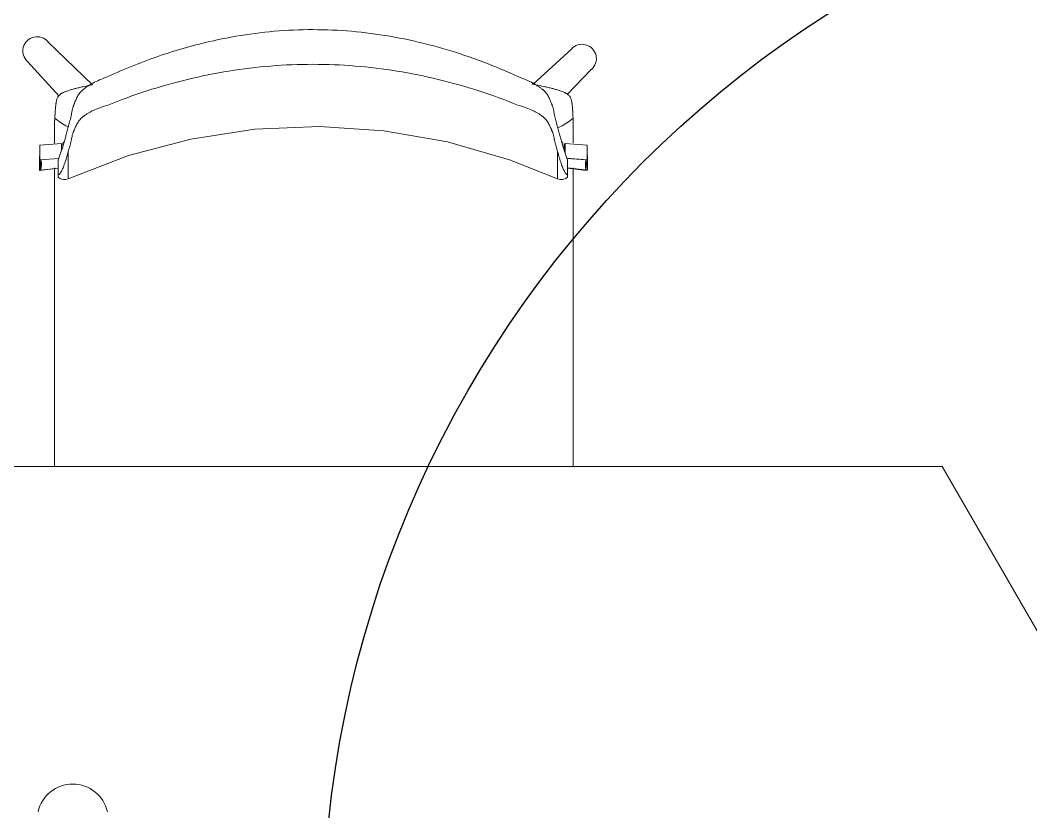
# Model space of a CAD drawing. Header units: millimetres. Extents: x 155920 to 295199, y -4084 to 97293.
# Drawn here: x 183650 to 184574, y 18592 to 19317 of the extents above; entities that cross this region are included whole.
import ezdxf

# ---------------------------------------------------------------- set-up
doc = ezdxf.new("R2010")
doc.units = ezdxf.units.MM
doc.header["$MEASUREMENT"] = 0
doc.layers.add('A-GENM', color=8, linetype='CONTINUOUS', lineweight=9)
doc.layers.add('I-FURN', color=8, linetype='CONTINUOUS', lineweight=9)
doc.layers.add('Social Distancing', color=7, linetype='CONTINUOUS')

msp = doc.modelspace()

# ---------------------------------------------------------------- linework, layer by layer
at = {"layer": 'A-GENM'}
msp.add_arc((183697.63, 18585.13), 32.54, 12.68038, 167.31962, dxfattribs=at)
at = {"layer": 'I-FURN'}
for p, q in [((183715.65, 19257.79), (183674.99, 19297.23)), ((184153.97, 19290.53), (184118.86, 19258.3)), ((183656.27, 19279.01), (183685.26, 19247.47)), ((184150.06, 19249.03), (184172.18, 19271.81)), ((183805.8, 19208.12), (183864.24, 19217.05)), ((183864.24, 19217.05), (183923.32, 19219.61)), ((183923.32, 19219.61), (183982.33, 19215.78)), ((183748.68, 19192.93), (183805.8, 19208.12)), ((183982.33, 19215.78), (184040.57, 19205.58)), ((183667.57, 19202.52), (183687.48, 19203.89)), ((183667.57, 19189.19), (183667.57, 19202.52)), ((183687.48, 19203.89), (183687.48, 19197.98)), ((183688.43, 19203.91), (183688.43, 19200.9)), ((184040.57, 19205.58), (184097.37, 19189.16)), ((184147.36, 19197.98), (184147.36, 19203.89)), ((184148.31, 19203.91), (184168.22, 19202.55)), ((184148.31, 19195.08), (184148.31, 19203.91)), ((184168.22, 19202.55), (184168.22, 19189.22)), ((183667.25, 19192.81), (183667.25, 19179.47)), ((183684.93, 19190.38), (183667.57, 19189.19)), ((183684.42, 19175.3), (183684.42, 19188.93)), ((183693.54, 19171.66), (183748.68, 19192.93)), ((184097.37, 19189.16), (184141.3, 19171.66)), ((184168.22, 19189.22), (184149.87, 19190.47)), ((184167.27, 19189.19), (184149.91, 19190.38)), ((184150.42, 19175.3), (184150.42, 19188.93)), ((184168.54, 19179.5), (184168.54, 19192.83)), ((183667.25, 19179.47), (183684.42, 19181.54)), ((183668.2, 19179.5), (183684.42, 19181.45)), ((184150.42, 19181.68), (184168.54, 19179.5)), ((184150.42, 19181.54), (184167.59, 19179.47)), ((183684.42, 19173.23), (183685.97, 19172.14)), ((183685.97, 19172.14), (183687.7, 19171.41)), ((183687.7, 19171.41), (183689.18, 19171.1)), ((183689.18, 19171.1), (183691.46, 19171.11)), ((183691.46, 19171.11), (183693.54, 19171.66)), ((184143.38, 19171.11), (184141.3, 19171.66)), ((184145.66, 19171.1), (184143.38, 19171.11)), ((184147.14, 19171.41), (184145.66, 19171.1)), ((184148.87, 19172.14), (184147.14, 19171.41)), ((184150.42, 19173.23), (184148.87, 19172.14)), ((184493.15, 18908.24), (183343.17, 18908.21)), ((185068.2, 17912.32), (184493.15, 18908.24))]:
    msp.add_line(p, q, dxfattribs=at)
for centre, start, end in [((183665.03, 19288.74), 40.41756, 228.03379), ((184163.7, 19281.78), 310.39413, 138.01036)]:
    msp.add_arc(centre, 13.09, start, end, dxfattribs=at)
for centre, start_param, end_param in [((183650.75, 19198.2), 5.960696, 6.044337), ((183650.75, 19184.86), 5.960696, 6.540192), ((183651.7, 19184.89), 5.960696, 6.540192), ((184184.09, 19184.86), 2.884586, 3.464082), ((184185.04, 19184.89), 2.884586, 3.464082), ((184185.04, 19198.23), 3.380441, 3.464082)]:
    msp.add_ellipse(centre, major_axis=(17.39, 0), ratio=0.978487, start_param=start_param, end_param=end_param, dxfattribs=at)
for points, knots in [([(183729.28, 19265.04), (183745.35, 19272.51), (183778.2, 19285.67), (183835.12, 19301.46), (183899.65, 19309.96), (183970.61, 19306.8), (184028.41, 19294.31), (184073.13, 19279.17), (184094.85, 19270.02), (184105.56, 19265.04)], [-1, -1, -1, -1, -0.863636, -0.727273, -0.545455, -0.363636, -0.181818, -0.090909, 0, 0, 0, 0]), ([(184105.56, 19238.96), (184093.62, 19243.83), (184069.46, 19252.64), (184019.88, 19266.69), (183956.17, 19277.04), (183878.68, 19277.05), (183814.97, 19266.69), (183765.39, 19252.64), (183741.22, 19243.83), (183729.28, 19238.96)], [-1, -1, -1, -1, -0.9, -0.8, -0.6, -0.4, -0.2, -0.1, 0, 0, 0, 0]), ([(183686.86, 19196.07), (183687.54, 19197.96), (183688.59, 19201.19), (183690.04, 19206.22), (183691.16, 19210.3), (183692.31, 19214.54), (183693.49, 19219.03), (183694.57, 19223.07), (183695.45, 19226.42), (183696.02, 19228.57), (183696.41, 19230.28), (183696.72, 19231.97), (183697, 19233.66), (183697.35, 19235.41), (183697.69, 19236.76), (183698.06, 19237.93), (183698.37, 19238.77), (183698.57, 19239.27), (183698.73, 19239.64), (183698.89, 19240.02), (183699.1, 19240.53), (183699.47, 19241.44), (183699.98, 19242.77), (183700.65, 19244.43), (183701.41, 19246.12), (183702.33, 19247.83), (183703.46, 19249.55), (183704.62, 19250.98), (183705.57, 19251.96), (183706.16, 19252.52), (183706.62, 19252.93), (183707.1, 19253.34), (183707.76, 19253.89), (183708.97, 19254.84), (183710.84, 19256.19), (183713.31, 19257.77), (183716.92, 19259.83), (183722.03, 19262.3), (183726.76, 19264.15), (183729.28, 19265.04)], [0, 0, 0, 0, 0.142857, 0.214286, 0.285714, 0.357143, 0.428571, 0.5, 0.535714, 0.571429, 0.589286, 0.607143, 0.642857, 0.660714, 0.678571, 0.696429, 0.705357, 0.709821, 0.714286, 0.71875, 0.723214, 0.732143, 0.75, 0.767857, 0.785714, 0.803571, 0.821429, 0.839286, 0.848214, 0.852679, 0.857143, 0.861607, 0.866071, 0.875, 0.892857, 0.910714, 0.928571, 0.964286, 1, 1, 1, 1]), ([(184105.56, 19265.04), (184108.08, 19264.15), (184112.81, 19262.3), (184117.91, 19259.83), (184121.53, 19257.77), (184124, 19256.19), (184125.87, 19254.84), (184127.08, 19253.89), (184127.74, 19253.34), (184128.22, 19252.93), (184128.68, 19252.52), (184129.27, 19251.96), (184130.22, 19250.98), (184131.38, 19249.55), (184132.51, 19247.83), (184133.43, 19246.12), (184134.19, 19244.43), (184134.86, 19242.77), (184135.37, 19241.44), (184135.74, 19240.53), (184135.95, 19240.02), (184136.11, 19239.64), (184136.27, 19239.27), (184136.47, 19238.77), (184136.78, 19237.93), (184137.15, 19236.76), (184137.49, 19235.41), (184137.84, 19233.66), (184138.12, 19231.97), (184138.43, 19230.28), (184138.72, 19229), (184139.06, 19227.71), (184139.49, 19226), (184140.27, 19223.07), (184141.35, 19219.03), (184142.53, 19214.54), (184143.68, 19210.3), (184144.8, 19206.22), (184145.89, 19202.45), (184146.95, 19199.04), (184147.64, 19197.02), (184147.98, 19196.07)], [0, 0, 0, 0, 0.035714, 0.071429, 0.089286, 0.107143, 0.125, 0.133929, 0.138393, 0.142857, 0.147321, 0.151786, 0.160714, 0.178571, 0.196429, 0.214286, 0.232143, 0.25, 0.267857, 0.276786, 0.28125, 0.285714, 0.290179, 0.294643, 0.303571, 0.321429, 0.339286, 0.357143, 0.392857, 0.410714, 0.428571, 0.446429, 0.464286, 0.5, 0.571429, 0.642857, 0.714286, 0.785714, 0.857143, 0.928571, 1, 1, 1, 1]), ([(183681.25, 19227.27), (183681.3, 19228.34), (183681.4, 19230), (183681.52, 19231.95), (183681.59, 19233.05), (183681.64, 19233.87), (183681.7, 19234.67), (183681.77, 19235.68), (183681.87, 19236.9), (183681.98, 19238.13), (183682.07, 19239.02), (183682.13, 19239.54), (183682.18, 19239.93), (183682.23, 19240.32), (183682.3, 19240.83), (183682.43, 19241.71), (183682.64, 19242.91), (183682.98, 19244.26), (183683.4, 19245.49), (183684.03, 19246.71), (183684.94, 19247.89), (183685.9, 19248.8), (183686.78, 19249.45), (183687.45, 19249.89), (183688.15, 19250.28), (183689.13, 19250.78), (183690.44, 19251.37), (183692.13, 19252.01), (183693.91, 19252.61), (183695.64, 19253.14), (183697.23, 19253.6), (183698.78, 19254.02), (183700.46, 19254.46), (183702.29, 19254.92), (183704.76, 19255.52), (183709.19, 19256.54), (183712.94, 19257.36), (183715.28, 19257.85)], [0, 0, 0, 0, 0.0625, 0.09375, 0.109375, 0.125, 0.140625, 0.15625, 0.1875, 0.21875, 0.234375, 0.242188, 0.25, 0.257812, 0.265625, 0.28125, 0.3125, 0.34375, 0.375, 0.40625, 0.4375, 0.46875, 0.484375, 0.5, 0.515625, 0.53125, 0.5625, 0.59375, 0.625, 0.65625, 0.6875, 0.71875, 0.75, 0.78125, 0.8125, 0.875, 1, 1, 1, 1]), ([(184121.46, 19257.85), (184123.8, 19257.36), (184127.55, 19256.54), (184131.98, 19255.52), (184134.45, 19254.92), (184136.29, 19254.46), (184137.96, 19254.02), (184139.51, 19253.6), (184141.1, 19253.14), (184142.83, 19252.61), (184144.62, 19252.01), (184146.3, 19251.37), (184147.61, 19250.78), (184148.6, 19250.28), (184149.29, 19249.89), (184149.96, 19249.45), (184150.84, 19248.8), (184151.81, 19247.89), (184152.71, 19246.71), (184153.34, 19245.49), (184153.77, 19244.26), (184154.1, 19242.91), (184154.32, 19241.71), (184154.45, 19240.83), (184154.52, 19240.32), (184154.56, 19239.93), (184154.61, 19239.54), (184154.67, 19239.02), (184154.76, 19238.13), (184154.87, 19236.9), (184154.97, 19235.68), (184155.05, 19234.67), (184155.1, 19233.87), (184155.16, 19233.05), (184155.23, 19231.95), (184155.34, 19230), (184155.44, 19228.34), (184155.5, 19227.27)], [0, 0, 0, 0, 0.125, 0.1875, 0.21875, 0.25, 0.28125, 0.3125, 0.34375, 0.375, 0.40625, 0.4375, 0.46875, 0.484375, 0.5, 0.515625, 0.53125, 0.5625, 0.59375, 0.625, 0.65625, 0.6875, 0.71875, 0.734375, 0.742188, 0.75, 0.757812, 0.765625, 0.78125, 0.8125, 0.84375, 0.859375, 0.875, 0.890625, 0.90625, 0.9375, 1, 1, 1, 1]), ([(183729.28, 19238.96), (183726.8, 19238.26), (183722.14, 19236.75), (183717.09, 19234.65), (183713.5, 19232.84), (183711.04, 19231.43), (183709.17, 19230.21), (183707.96, 19229.33), (183707.29, 19228.83), (183706.81, 19228.45), (183706.34, 19228.06), (183705.75, 19227.54), (183704.78, 19226.6), (183703.59, 19225.21), (183702.41, 19223.5), (183701.43, 19221.79), (183700.61, 19220.1), (183699.89, 19218.47), (183699.34, 19217.17), (183698.96, 19216.31), (183698.75, 19215.82), (183698.58, 19215.47), (183698.42, 19215.13), (183698.22, 19214.67), (183697.9, 19213.91), (183697.55, 19212.88), (183697.24, 19211.71), (183696.93, 19210.22), (183696.7, 19208.78), (183696.43, 19207.29), (183696.15, 19206.12), (183695.83, 19204.92), (183695.4, 19203.32), (183694.65, 19200.54), (183693.98, 19198.17), (183693.54, 19196.61)], [0, 0, 0, 0, 0.0625, 0.125, 0.15625, 0.1875, 0.21875, 0.234375, 0.242188, 0.25, 0.257812, 0.265625, 0.28125, 0.3125, 0.34375, 0.375, 0.40625, 0.4375, 0.46875, 0.484375, 0.492188, 0.5, 0.507812, 0.515625, 0.53125, 0.5625, 0.59375, 0.625, 0.6875, 0.71875, 0.75, 0.78125, 0.8125, 0.875, 1, 1, 1, 1]), ([(184141.3, 19196.61), (184140.85, 19198.17), (184140.19, 19200.54), (184139.44, 19203.32), (184139.01, 19204.92), (184138.69, 19206.12), (184138.41, 19207.29), (184138.14, 19208.78), (184137.91, 19210.22), (184137.6, 19211.71), (184137.29, 19212.88), (184136.93, 19213.91), (184136.62, 19214.67), (184136.42, 19215.13), (184136.26, 19215.47), (184136.09, 19215.82), (184135.88, 19216.31), (184135.5, 19217.17), (184134.95, 19218.47), (184134.23, 19220.1), (184133.41, 19221.79), (184132.43, 19223.5), (184131.25, 19225.21), (184130.06, 19226.6), (184129.09, 19227.54), (184128.5, 19228.06), (184128.03, 19228.45), (184127.55, 19228.83), (184126.88, 19229.33), (184125.67, 19230.21), (184123.8, 19231.43), (184121.34, 19232.84), (184117.75, 19234.65), (184112.7, 19236.75), (184108.04, 19238.26), (184105.56, 19238.96)], [0, 0, 0, 0, 0.125, 0.1875, 0.21875, 0.25, 0.28125, 0.3125, 0.375, 0.40625, 0.4375, 0.46875, 0.484375, 0.492188, 0.5, 0.507812, 0.515625, 0.53125, 0.5625, 0.59375, 0.625, 0.65625, 0.6875, 0.71875, 0.734375, 0.742188, 0.75, 0.757812, 0.765625, 0.78125, 0.8125, 0.84375, 0.875, 0.9375, 1, 1, 1, 1]), ([(183681.25, 19227.27), (183683.12, 19225.67), (183686.93, 19222.83), (183691.19, 19220.28), (183693.54, 19219.1), (183693.9, 19218.92)], [0, 0, 0, 0, 0.02777778, 0.05555556, 0.06066679, 0.06066679, 0.06066679, 0.06066679]), ([(184141.49, 19218.29), (184142.31, 19218.66), (184145.11, 19220.01), (184149.81, 19222.83), (184153.62, 19225.67), (184155.5, 19227.27)], [0.93303317, 0.93303317, 0.93303317, 0.93303317, 0.94444444, 0.97222222, 1, 1, 1, 1]), ([(183693.54, 19172.32), (183693.54, 19172.58), (183693.54, 19173.22), (183693.54, 19175.22), (183693.54, 19179.12), (183693.54, 19186.33), (183693.54, 19192.86), (183693.54, 19196.61)], [0.4444444, 0.4444444, 0.4444444, 0.4444444, 0.5138889, 0.5833333, 0.7222222, 0.8611111, 1, 1, 1, 1]), ([(184141.3, 19196.61), (184141.3, 19193.61), (184141.3, 19188.23), (184141.3, 19181.85), (184141.3, 19177.1), (184141.3, 19174.45), (184141.3, 19173.02), (184141.3, 19172.53), (184141.3, 19172.32)], [0, 0, 0, 0, 0.1111111, 0.2222222, 0.3333333, 0.4444444, 0.5, 0.5555556, 0.5555556, 0.5555556, 0.5555556]), ([(183681.04, 18907.92), (183681.04, 18908.08), (183681.04, 18910.73), (183681.04, 18915.88), (183681.04, 18923.49), (183681.04, 18931.13), (183681.04, 18941.2), (183681.04, 18953.68), (183681.04, 18966.13), (183681.04, 18976.18), (183681.04, 18983.8), (183681.04, 18991.44), (183681.04, 19001.53), (183681.04, 19014.04), (183681.04, 19029), (183681.04, 19044.17), (183681.04, 19059.3), (183681.04, 19074.19), (183681.04, 19086.64), (183681.04, 19096.67), (183681.04, 19104.3), (183681.04, 19111.87), (183681.04, 19121.78), (183681.04, 19134.02), (183681.04, 19146.38), (183681.04, 19156.48), (183681.04, 19164.21), (183681.04, 19172.02), (183681.04, 19177.86), (183681.04, 19181.14), (183681.04, 19181.84)], [-0.7511307, -0.7511307, -0.7511307, -0.7511307, -0.75, -0.7321429, -0.7142857, -0.6964286, -0.6785714, -0.6428571, -0.6071429, -0.5892857, -0.5714286, -0.5535714, -0.5357143, -0.5, -0.4642857, -0.4285714, -0.3928571, -0.3571429, -0.3214286, -0.3035714, -0.2857143, -0.2678571, -0.25, -0.2142857, -0.1785714, -0.1607143, -0.1428571, -0.125, -0.1071429, -0.1022726, -0.1022726, -0.1022726, -0.1022726]), ([(184155.7, 19181.76), (184155.7, 19181.31), (184155.7, 19175.78), (184155.7, 19164.98), (184155.7, 19149.56), (184155.7, 19134.5), (184155.7, 19122.01), (184155.7, 19111.94), (184155.7, 19104.28), (184155.7, 19096.6), (184155.7, 19086.5), (184155.7, 19074.02), (184155.7, 19061.6), (184155.7, 19051.6), (184155.7, 19044.02), (184155.7, 19036.46), (184155.7, 19026.5), (184155.7, 19014.16), (184155.7, 19001.78), (184155.7, 18991.77), (184155.7, 18984.14), (184155.7, 18976.49), (184155.7, 18966.39), (184155.7, 18953.82), (184155.7, 18938.7), (184155.7, 18923.35), (184155.7, 18913.1), (184155.7, 18908), (184155.7, 18907.9)], [-0.896036, -0.896036, -0.896036, -0.896036, -0.8928571, -0.8571429, -0.8214286, -0.7857143, -0.75, -0.7321429, -0.7142857, -0.6964286, -0.6785714, -0.6428571, -0.6071429, -0.5892857, -0.5714286, -0.5535714, -0.5357143, -0.5, -0.4642857, -0.4464286, -0.4285714, -0.4107143, -0.3928571, -0.3571429, -0.3214286, -0.2857143, -0.25, -0.2493139, -0.2493139, -0.2493139, -0.2493139]), ([(183684.42, 19175.3), (183684.42, 19174.74), (183684.42, 19173.92), (183684.42, 19173.26), (183684.42, 19173.16), (183684.42, 19173.79), (183684.42, 19174.57), (183684.42, 19174.94)], [0, 0, 0, 0, 0.125, 0.25, 0.375, 0.5, 0.5828112, 0.5828112, 0.5828112, 0.5828112]), ([(184150.42, 19174.94), (184150.42, 19174.56), (184150.42, 19173.78), (184150.42, 19173.16), (184150.42, 19173.26), (184150.42, 19173.92), (184150.42, 19174.74), (184150.42, 19175.3)], [0.4162183, 0.4162183, 0.4162183, 0.4162183, 0.5, 0.625, 0.75, 0.875, 1, 1, 1, 1])]:
    msp.add_open_spline(points, degree=3, knots=knots, dxfattribs=at)
for points in [[(184121.46, 19257.85), (184120.24, 19258.08), (184119.02, 19258.32), (184117.8, 19258.54)], [(184117.86, 19258.53), (184119.06, 19258.31), (184120.26, 19258.08), (184121.46, 19257.85)], [(183681.04, 19223.42), (183681.07, 19224.06), (183681.14, 19225.34), (183681.21, 19226.63), (183681.25, 19227.27)], [(184155.5, 19227.27), (184155.53, 19226.63), (184155.6, 19225.34), (184155.67, 19224.06), (184155.7, 19223.42)], [(183681.04, 19204.44), (183681.04, 19210.95), (183681.04, 19217.27), (183681.04, 19223.42)], [(184155.7, 19223.42), (184155.7, 19217.31), (184155.7, 19211.01), (184155.7, 19204.5)], [(183689.76, 19205.48), (183689.36, 19205.21), (183688.96, 19204.94), (183688.6, 19204.68)], [(184146.24, 19204.68), (184145.87, 19204.94), (184145.48, 19205.21), (184145.08, 19205.48)], [(183693.54, 19196.61), (183693, 19194.58), (183691.91, 19190.76), (183690.26, 19185.8), (183688.74, 19181.59), (183687.26, 19178.34), (183685.76, 19176.2), (183684.85, 19175.49), (183684.42, 19175.3)], [(183684.42, 19188.93), (183684.81, 19190.02), (183685.62, 19192.28), (183686.45, 19194.76), (183686.86, 19196.07)], [(184150.42, 19175.3), (184149.99, 19175.49), (184149.08, 19176.2), (184147.58, 19178.34), (184146.1, 19181.59), (184144.58, 19185.8), (184142.93, 19190.76), (184141.84, 19194.58), (184141.3, 19196.61)], [(184147.98, 19196.07), (184148.39, 19194.76), (184149.22, 19192.28), (184150.03, 19190.02), (184150.42, 19188.93)]]:
    msp.add_open_spline(points, degree=3, dxfattribs=at)
at = {"layer": 'Social Distancing'}
msp.add_circle((184926.53, 18479.77), 1000, dxfattribs=at)

doc.saveas('drawing.dxf')
